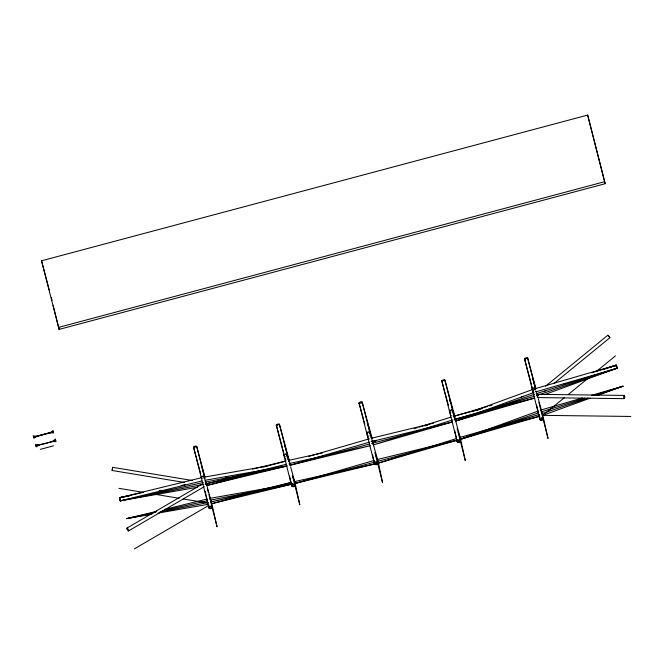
<?xml version="1.0" encoding="UTF-8"?>
<svg xmlns="http://www.w3.org/2000/svg" width="664" height="664" viewBox="0 0 664 664"><rect width="100%" height="100%" fill="white"/><g stroke="black" fill="none" stroke-linecap="round" stroke-linejoin="round"><path stroke-width="1" d="M203.931 484.255L120.342 500.805L120.317 499.071M112.125 470.502L112.648 467.348L112.133 470.477L184.559 482.479M617.188 367.806C616.64 369.64 615.154 361.042 617.014 367.69M201.79 480.977L120.433 500.756L203.358 482.496M591.798 372.836L616.067 365.208L617.18 367.723L617.113 368.221L616.067 365.217L603.51 369.458M120.408 500.756L119.81 497.626L128.907 496.025M616.018 365.225L534.943 388.764M120.358 500.797L119.703 497.685L120.342 500.805L197.399 487.268M119.835 497.635L119.968 499.668M50.157 432.886L53.062 430.513L53.676 432.936L50.157 432.886L33.507 437.02L53.369 431.724L36.91 436.422L33.814 438.232L33.2 435.808L36.91 436.422M545.567 386.199L607.842 335.212L608.481 335.835L609.892 337.694L554 383.468M564.342 397.711L542.779 415.357L548.049 438.531L538.886 402.376M568.334 394.441L587.491 378.754M596.272 371.566L615.437 355.879M130.825 495.435L119.719 497.668L201.026 477.839M126.924 528.112L201.756 484.405M128.55 530.901A1.618 0.49 59.7 0 0 127.72 528.61A1.618 0.49 59.7 0 0 126.965 528.992A1.618 0.49 59.7 0 0 128.55 530.901L204.28 486.671M134.319 548.92L209.118 505.229M206.678 483.923L205.549 484.322M277.195 424.653L276.324 425.159L282.466 447.719M472.652 411.331L532.901 389.436M454.89 419.291L534.097 396.283L455.529 421.034L533.989 392.474M544.38 391.262L546.314 390.556M563.736 384.224L565.67 383.518M609.228 367.69L616.001 365.225M544.497 394.648L617.072 368.163L536.454 393.619M457.869 431.293L465.306 460.608L460.633 439.219L538.072 411.074M590.213 398.126L542.779 415.357L540.977 410.02L582.544 397.952M597.957 395.312L623.122 386.166L591.45 395.362M289.155 464.111L290.127 463.563L289.645 463.439M194.203 446.972C192.186 447.976 198.851 446.009 195.681 446.548M477.64 410.111L482.462 408.476M455.537 421.009L534.553 394.242M537.085 395.37L617.055 368.279L615.951 365.266L615.91 365.69M458.226 432.098L460.633 439.219L538.653 412.792M542.181 413.581L588.014 398.051M595.816 395.412L623.122 386.166L593.649 395.429M277.295 424.62L279.428 424.329L289.595 461.58M454.541 419.988L455.288 419.283M536.852 395.918L537.765 395.545L537.151 395.57M372.413 441.809L376.297 440.589M414.153 428.687L417.067 427.774M419.009 427.159L451.039 417.092M521.373 396.947L523.34 396.333M452.972 419.872L373.375 444.897L452.558 421.922M292.733 476.254L295.14 483.375L378.497 463.074L456.102 438.672M541.575 411.804L584.801 398.209M455.828 421.582L460.633 439.219L539.234 414.51L460.036 437.435L539.79 416.162M525.581 358.535L524.577 358.925L539.923 419.532L536.628 405.048M53.543 445.826L40.305 449.362M443.22 380.331L441.809 381.028L457.172 441.61L454.84 430.911M308.909 456.367L369.275 438.838M535.84 391.868L617.047 368.279L615.968 365.59M453.993 416.187L487.243 406.534M489.194 405.961L492.132 405.106M369.184 442.224L290.01 465.223L369.74 443.975M372.454 441.826L376.363 440.689M455.504 421.067L534.678 398.068M374.322 460.376L295.14 483.375L299.813 504.764L292.376 475.449M294.542 481.591L378.497 463.074L456.674 440.365M460.633 439.219L539.815 416.22M59.113 329.402L605.236 183.696L587.673 115.079L41.541 260.794L59.113 329.402L53.137 305.332M58.44 327.427L604.572 181.72L605.236 183.696M225.743 477.109L227.735 476.578M263.625 466.999L285.562 461.148M454.043 416.195L477.972 409.812M424.736 425.956L427.732 425.159M206.637 485.55L286.392 464.269L206.006 483.799M454.873 419.316L534.628 398.035M371.732 443.436L452.483 421.897L371.101 441.668M209.384 496.556L211.791 503.669L291.554 482.388M373.898 462.36L295.14 483.375L290.6 466.717M377.891 461.297L457.645 440.016M371.334 438.29L433.6 423.126M252.436 469.166L285.578 461.098M206.612 485.583L286.948 466.012M289.944 465.281L370.321 445.71L289.321 463.53M156.762 511.297L126.641 518.625L151.981 514.177M164.797 509.338L206.977 499.062M377.285 459.513L457.62 439.95M291.529 482.33L211.193 501.893L292.11 484.039L210.588 500.108M206.745 484.969L211.791 503.669L292.127 484.106M141.971 492.729L119.719 497.635L120.416 500.697L120.109 499.237M288.616 460.384L322.596 452.881M205.973 483.832L286.923 465.979M155.974 512.16L126.641 518.625L152.811 513.446M162.041 510.824L207.558 500.781M526.768 358.22L527.673 358.137L535.914 388.639M181.147 485.475L185.181 484.679M205.342 482.081L286.873 465.937L204.711 480.329M159.858 512.052L208.172 502.49M204.147 477.15L266.994 466.111M159.318 490.679L161.344 490.322M209.99 498.332L292.102 483.907M158.065 513.106L207.741 504.383M444.083 380.14L444.93 380.198L454.823 416.444M538.28 394.358L624.251 395.42A1.618 0.573 -89.3 0 1 624.699 397.902A1.618 0.573 -89.3 0 1 623.712 397.786A1.618 0.573 -89.3 0 1 624.268 395.42M537.209 397.57L624.21 398.649M630.8 416.452L542.779 415.357L538.263 398.624M112.648 467.331L192.22 480.47M118.956 488.339L143.441 492.381M155.683 494.406L179.147 498.282M183.231 498.954L207.716 502.997M609.834 337.685L607.851 335.27M119.769 497.635L120.259 499.204M375.484 454.176L378.497 463.074L382.555 482.686L374.878 452.4M41.541 260.794L49.252 290.002M372.106 438.248L362.187 402.276L369.865 432.563M372.653 440.249L373.483 443.245M367.474 423.109L371.051 436.099M373.533 445.087L378.497 463.074M363.474 419.092L359.066 403.106L374.43 463.688L372.595 454.857M364.021 421.092L364.851 424.088M450.748 402.973L449.943 400.035L450.69 402.965M451.279 404.932L452.084 407.87M452.616 409.829L454.217 415.705M448.499 405.521L441.809 381.028L444.93 380.198L452.616 410.485M284.449 444.183L286.051 450.067M286.591 452.026L287.387 454.964M287.927 456.923L288.998 460.841M283.005 449.677L283.802 452.616M535.35 387.801L532.96 378.936L534.429 384.796M531.466 384.547L524.56 358.95L527.664 358.145L535.358 388.407M531.997 386.514L532.794 389.469M204.927 476.951L196.693 446.432L204.371 476.719M201.707 466.261L204.628 477.092M199.416 468.917L193.573 447.262L208.936 507.844L206.297 496.257M199.947 470.892L200.744 473.839M120.001 498.465C119.147 495.95 120.74 502.955 120.051 499.652M119.918 498.481L120.076 499.12M587.673 115.079L604.572 181.72M457.131 428.363L457.629 430.322M287.122 454.641L279.436 424.354L276.324 425.209L291.679 485.766L289.562 476.038M207.4 488.737L208.396 492.646M208.886 494.597L217.062 526.842L211.791 503.669M51.311 297.538L52.041 300.41M205.201 491.426L206.081 495.294M616.981 367.947L616.142 365.283L617.113 367.831M453.006 413.108A1.618 1.477 -18.7 0 1 453.147 415.664M451.229 415.656A1.618 1.477 -18.7 0 1 450.665 414.668M452.499 411.373A1.618 1.477 -18.7 0 1 453.072 413.307M450.541 413.813A1.618 1.477 -18.7 0 1 450.059 412.676M455.18 418.677A1.618 1.477 -18.7 0 1 455.214 420.785M455.089 418.677A1.618 1.369 -12.3 0 1 455.371 420.528M442.606 381.352A1.618 0.639 -14.2 0 1 442.058 380.53A1.618 0.639 -14.2 0 1 444.332 379.891A1.618 0.639 -14.2 0 1 444.548 380.804M453.894 416.56A1.618 1.477 -18.7 0 1 454.533 419.084M201.947 477.873A1.618 0.639 -14.2 0 1 201.499 477.051A1.618 0.639 -14.2 0 1 203.682 476.403A1.618 0.639 -14.2 0 1 204.13 477.217M203.126 475.656A1.618 1.477 -18.7 0 1 203.881 478.196M202.171 478.536A1.618 1.477 -18.7 0 1 201.582 476.237M194.178 447.577A1.618 0.639 -14.2 0 1 193.929 446.673A1.618 0.639 -14.2 0 1 196.204 446.142A1.618 0.639 -14.2 0 1 196.229 447.088M369.549 433.36A1.618 1.477 -18.7 0 1 370.205 435.576M368.163 436.115A1.618 1.477 -18.7 0 1 367.549 434.04M368.844 431.55A1.618 1.477 -18.7 0 1 369.533 433.882M367.665 434.38A1.618 1.477 -18.7 0 1 367.242 431.915M367.541 433.716A1.618 0.639 -14.2 0 1 366.993 432.895A1.618 0.639 -14.2 0 1 369.267 432.256A1.618 0.639 -14.2 0 1 369.483 433.169M373.251 443.079A1.618 0.448 -15.4 0 1 372.637 443.892M373.251 442.764A1.618 1.477 -18.7 0 1 373.143 444.556M373.102 442.631A1.618 1.444 -11.7 0 1 373.234 444.432M361.589 402.085A1.618 0.448 -15.4 0 1 361.44 402.89A1.618 0.448 -15.4 0 1 359.091 403.172A1.618 0.448 -15.4 0 1 360.884 402.168M359.581 403.405A1.618 0.639 -14.2 0 1 359.448 402.5A1.618 0.639 -14.2 0 1 361.672 401.977A1.618 0.639 -14.2 0 1 361.805 402.882M372.164 440.572A1.618 1.477 -18.7 0 1 372.205 443.079M537.051 393.453A1.618 1.477 -18.7 0 1 536.836 395.063M536.545 392.706A1.618 1.477 -18.7 0 1 536.155 393.37M535.972 390.822A1.618 1.477 -18.7 0 1 535.549 391.586M533.557 391.918A1.618 1.477 -18.7 0 1 533.009 391.411M532.81 390.814A1.618 1.477 -18.7 0 1 532.86 390.283M534.827 389.146A1.618 1.477 -18.7 0 1 535.342 389.353M534.229 387.369A1.618 1.477 -18.7 0 1 534.869 389.884M533.482 390.308A1.618 1.477 -18.7 0 1 532.818 387.693M532.843 389.552A1.618 0.639 -14.2 0 1 532.619 388.639A1.618 0.639 -14.2 0 1 534.927 388.125A1.618 0.639 -14.2 0 1 534.819 389.112M204.163 477.557A1.618 1.477 -18.7 0 1 204.836 479.541M451.371 409.422A1.618 1.477 -18.7 0 1 452.118 411.962M450.516 412.336A1.618 1.477 -18.7 0 1 449.827 410.003M450.009 411.614A1.618 0.639 -14.2 0 1 449.827 410.75A1.618 0.639 -14.2 0 1 451.976 410.178A1.618 0.639 -14.2 0 1 452.367 410.991M536.96 394.74A1.618 1.278 -12.8 0 1 537.749 396.167M537.242 394.748A1.618 1.477 -18.7 0 1 537.624 396.574M206.819 484.106A1.618 1.278 -12.8 0 1 206.637 484.745M372.313 439.892A1.618 1.477 -18.7 0 1 371.508 441.361M370.861 436.962A1.618 1.477 -18.7 0 1 371.342 439.219M368.844 439.294A1.618 1.477 -18.7 0 1 368.52 438.531M453.703 414.934A1.618 1.477 -18.7 0 1 453.836 417.374M370.155 435.144A1.618 1.477 -18.7 0 1 370.869 437.261M368.18 437.435A1.618 1.477 -18.7 0 1 368.097 435.916M205.608 480.811A1.618 1.477 -18.7 0 1 205.085 481.757M287.188 457.156A1.618 1.477 -18.7 0 1 287.827 459.679M285.18 458.932A1.618 1.477 -18.7 0 1 285.196 458.401M287.188 455.645A1.618 1.477 -18.7 0 1 287.313 457.82M285.221 458.094A1.618 1.477 -18.7 0 1 284.582 457.147M288.508 460.741A1.618 1.477 -18.7 0 1 289.122 463.157M287.794 458.94A1.618 1.477 -18.7 0 1 288.516 461.38M285.835 460.916A1.618 1.477 -18.7 0 1 285.86 459.969M284.516 455.77A1.618 0.639 -14.2 0 1 284.383 454.873A1.618 0.639 -14.2 0 1 286.599 454.342A1.618 0.639 -14.2 0 1 286.74 455.247M285.877 453.578A1.618 1.477 -18.7 0 1 286.541 456.193M285.246 456.541A1.618 1.477 -18.7 0 1 284.491 453.993M277.012 425.508A1.618 0.639 -14.2 0 1 276.564 424.686A1.618 0.639 -14.2 0 1 278.747 424.039A1.618 0.639 -14.2 0 1 279.195 424.852M525.075 359.249A1.618 0.639 -14.2 0 1 524.892 358.386A1.618 0.639 -14.2 0 1 527.042 357.805A1.618 0.639 -14.2 0 1 527.432 358.626M206.213 482.271A1.618 1.477 -18.7 0 1 205.508 483.674M206.803 483.94A1.618 1.477 -18.7 0 1 206.521 485.069M205.541 483.84A1.618 0.49 59.7 0 1 205.865 484.438M289.902 463.107A1.618 1.369 -12.3 0 1 289.811 464.767M289.969 463.157A1.618 1.477 -18.7 0 1 289.869 464.767M55.369 439.186L52.464 441.568L35.814 445.693L45.891 443.469L55.676 440.398L52.464 441.568L55.983 441.61L55.369 439.186M39.226 445.096L36.122 446.905L35.507 444.482L39.226 445.096M540.778 419.856A1.618 0.639 -14.2 0 0 543.052 418.743A1.618 1.278 -12.8 0 0 540.479 418.187A1.618 1.278 -12.8 0 0 540.903 420.362A1.618 1.278 -12.8 0 0 543.061 418.785A1.618 0.639 -14.2 0 0 540.612 418.743A1.618 0.639 -14.2 0 0 540.778 419.856M209.791 508.159A1.618 0.639 -14.2 0 0 212.065 507.055A1.618 0.639 -14.2 0 0 209.625 507.055A1.618 0.639 -14.2 0 0 209.791 508.159M209.915 508.674A1.618 1.278 -12.8 0 0 212.073 507.097A1.618 1.278 -12.8 0 0 209.492 506.499A1.618 1.278 -12.8 0 0 209.915 508.674M458.027 441.934A1.618 0.639 -14.2 0 0 460.301 440.821A1.618 1.369 -12.3 0 0 457.712 440.19A1.618 1.369 -12.3 0 0 458.168 442.514A1.618 1.369 -12.3 0 0 460.318 440.871A1.618 0.639 -14.2 0 0 457.869 440.821A1.618 0.639 -14.2 0 0 458.027 441.934M375.284 464.003A1.618 0.639 -14.2 0 0 377.559 462.899A1.618 1.444 -11.7 0 0 374.952 462.202A1.618 1.444 -11.7 0 0 375.434 464.651A1.618 1.444 -11.7 0 0 377.575 462.949A1.618 0.639 -14.2 0 0 375.118 462.899A1.618 0.639 -14.2 0 0 375.284 464.003M292.534 486.081A1.618 0.639 -14.2 0 0 294.808 484.977A1.618 0.639 -14.2 0 0 292.376 484.977A1.618 0.639 -14.2 0 0 292.534 486.081M292.675 486.671A1.618 1.369 -12.3 0 0 294.824 485.027A1.618 1.369 -12.3 0 0 292.218 484.338A1.618 1.369 -12.3 0 0 292.675 486.671"/></g></svg>
